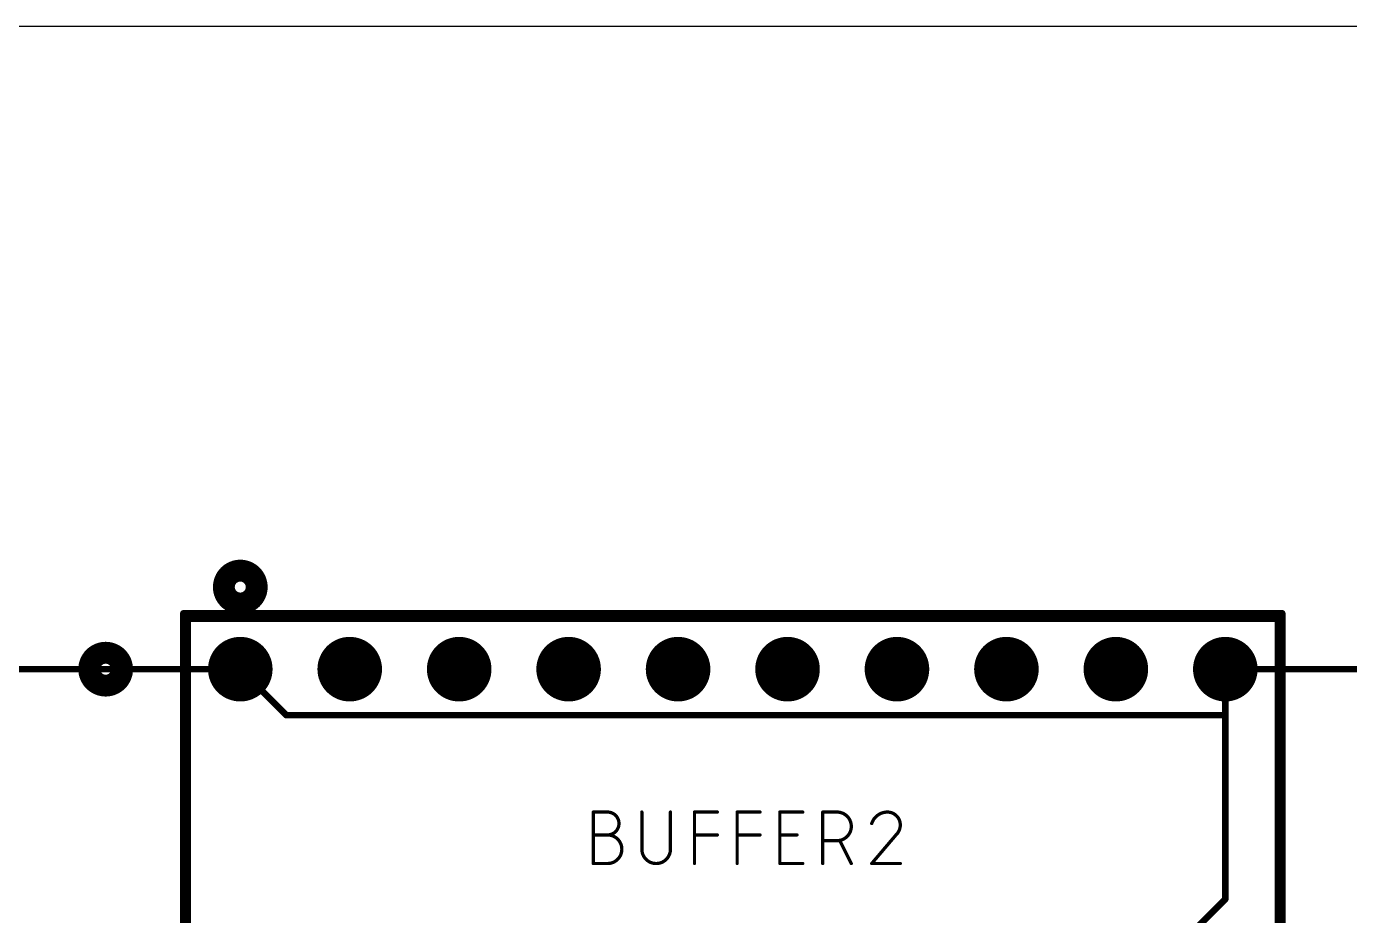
# Model space of a CAD drawing. Extents: x 0 to 5.05, y 0 to 4.04.
# Drawn here: x 1.755 to 2.963, y 3.225 to 4.037 of the extents above; entities that cross this region are included whole.
import ezdxf

# ---------------------------------------------------------------- set-up
doc = ezdxf.new("R2010")
doc.units = 0
for name, color, linetype in [('1', 12, 'CONTINUOUS'), ('17', 110, 'CONTINUOUS'), ('20', 31, 'CONTINUOUS'), ('21', 253, 'CONTINUOUS'), ('22', 253, 'CONTINUOUS'), ('23', 53, 'CONTINUOUS'), ('25', 253, 'CONTINUOUS'), ('51', 253, 'CONTINUOUS')]:
    doc.layers.add(name, color=color, linetype=linetype)

# ---------------------------------------------------------------- blocks, each defined once
blk = doc.blocks.new('ROUNDP')
at = {"const_width": 0.5}
blk.add_lwpolyline([(0, -0.25, 1), (0, 0.25, 1), (0, -0.25)], format="xyb", dxfattribs=at)

msp = doc.modelspace()

# ---------------------------------------------------------------- linework, layer by layer
at = {"layer": '1', "const_width": 0.006}
for points in [[(1.55, 3.45), (1.95, 3.45)], [(1.95, 3.45), (1.992, 3.408)], [(2.85, 3.408), (2.85, 3.45)], [(2.85, 3.45), (3.25, 3.45)], [(1.992, 3.408), (2.85, 3.408)], [(2.85, 3.24), (2.85, 3.408)], [(2.754, 3.144), (2.85, 3.24)]]:
    msp.add_lwpolyline(points, dxfattribs=at)
at = {"layer": '1', "const_width": 0.003}
for points in [[(1.951061, 3.451061, 1), (1.948939, 3.448939)], [(1.95, 3.4485, 1), (1.95, 3.4515)], [(2.8515, 3.45, 1), (2.8485, 3.45)], [(2.85, 3.4515, 1), (2.85, 3.4485)], [(1.992, 3.4095, 1), (1.992, 3.4065)], [(1.990939, 3.406939, 1), (1.993061, 3.409061)], [(2.8515, 3.408, 1), (2.8485, 3.408)], [(2.8485, 3.408, 1), (2.8515, 3.408)], [(2.85, 3.4065, 1), (2.85, 3.4095)], [(2.8485, 3.24, 1), (2.8515, 3.24)], [(2.851061, 3.238939, 1), (2.848939, 3.241061)]]:
    msp.add_lwpolyline(points, format="xyb", dxfattribs=at)
at = {"layer": '20'}
msp.add_line((5.049213, 4.037008), (0, 4.037008), dxfattribs=at)
at = {"layer": '21', "const_width": 0.006}
for points in [[(2.902, 3.501), (1.898, 3.501)], [(1.898, 3.501), (1.898, 3.091)], [(2.902, 3.091), (2.902, 3.501)]]:
    msp.add_lwpolyline(points, dxfattribs=at)
at = {"layer": '21'}
for points, const_width in [([(1.898, 3.5025, 1), (1.898, 3.4995)], 0.003), ([(1.8995, 3.501, 1), (1.8965, 3.501)], 0.003), ([(2.9035, 3.501, 1), (2.9005, 3.501)], 0.003), ([(2.902, 3.4995, 1), (2.902, 3.5025)], 0.003), ([(1.842, 3.45, 1), (1.812, 3.45)], 0.02), ([(1.812, 3.45, 1), (1.842, 3.45)], 0.02), ([(1.817, 3.45, 1), (1.807, 3.45)], 0.01), ([(1.847, 3.45, 1), (1.837, 3.45)], 0.01), ([(1.807, 3.45, 1), (1.817, 3.45)], 0.01), ([(1.837, 3.45, 1), (1.847, 3.45)], 0.01)]:
    msp.add_lwpolyline(points, format="xyb", dxfattribs=dict(at, const_width=const_width))
at = {"layer": '22'}
for points, const_width in [([(1.842, 3.45, 1), (1.812, 3.45)], 0.02), ([(1.812, 3.45, 1), (1.842, 3.45)], 0.02), ([(1.817, 3.45, 1), (1.807, 3.45)], 0.01), ([(1.847, 3.45, 1), (1.837, 3.45)], 0.01), ([(1.807, 3.45, 1), (1.817, 3.45)], 0.01), ([(1.837, 3.45, 1), (1.847, 3.45)], 0.01)]:
    msp.add_lwpolyline(points, format="xyb", dxfattribs=dict(at, const_width=const_width))
at = {"layer": '23'}
msp.add_point((1.95, 3.45), dxfattribs=at)
at = {"layer": '25', "const_width": 0.003}
for points in [[(2.2725, 3.2725), (2.2725, 3.3195)], [(2.2725, 3.3195), (2.285555, 3.3195)], [(2.316917, 3.3195), (2.316917, 3.285555)], [(2.343028, 3.285555), (2.343028, 3.3195)], [(2.364994, 3.2725), (2.364994, 3.3195)], [(2.364994, 3.3195), (2.385883, 3.3195)], [(2.403994, 3.2725), (2.403994, 3.3195)], [(2.403994, 3.3195), (2.424883, 3.3195)], [(2.442994, 3.2725), (2.442994, 3.3195)], [(2.442994, 3.3195), (2.463883, 3.3195)], [(2.48217, 3.2725), (2.48217, 3.3195)], [(2.48217, 3.3195), (2.495225, 3.3195)], [(2.2725, 3.298611), (2.285555, 3.298611)], [(2.364994, 3.298611), (2.385883, 3.298611)], [(2.403994, 3.298611), (2.424883, 3.298611)], [(2.442994, 3.298611), (2.458661, 3.298611)], [(2.495225, 3.293389), (2.48217, 3.293389)], [(2.508281, 3.2725), (2.497836, 3.293389)], [(2.54911, 3.298611), (2.526916, 3.2725)], [(2.285555, 3.2725), (2.2725, 3.2725)], [(2.463883, 3.2725), (2.442994, 3.2725)], [(2.526916, 3.2725), (2.553027, 3.2725)]]:
    msp.add_lwpolyline(points, dxfattribs=at)
at = {"layer": '25'}
for points, const_width in [([(2.27325, 3.3195, 1), (2.27175, 3.3195)], 0.0015), ([(2.2725, 3.32025, 1), (2.2725, 3.31875)], 0.0015), ([(2.285555, 3.298611, 1), (2.285555, 3.3195)], 0.003), ([(2.285555, 3.32025, 1), (2.285555, 3.31875)], 0.0015), ([(2.285555, 3.31875, 1), (2.285555, 3.32025)], 0.0015), ([(2.317667, 3.3195, 1), (2.316167, 3.3195)], 0.0015), ([(2.343778, 3.3195, 1), (2.342278, 3.3195)], 0.0015), ([(2.365744, 3.3195, 1), (2.364244, 3.3195)], 0.0015), ([(2.364994, 3.32025, 1), (2.364994, 3.31875)], 0.0015), ([(2.385883, 3.31875, 1), (2.385883, 3.32025)], 0.0015), ([(2.404744, 3.3195, 1), (2.403244, 3.3195)], 0.0015), ([(2.403994, 3.32025, 1), (2.403994, 3.31875)], 0.0015), ([(2.424883, 3.31875, 1), (2.424883, 3.32025)], 0.0015), ([(2.443744, 3.3195, 1), (2.442244, 3.3195)], 0.0015), ([(2.442994, 3.32025, 1), (2.442994, 3.31875)], 0.0015), ([(2.463883, 3.31875, 1), (2.463883, 3.32025)], 0.0015), ([(2.48292, 3.3195, 1), (2.48142, 3.3195)], 0.0015), ([(2.48217, 3.32025, 1), (2.48217, 3.31875)], 0.0015), ([(2.495225, 3.293389, 1), (2.495225, 3.3195)], 0.003), ([(2.495225, 3.32025, 1), (2.495225, 3.31875)], 0.0015), ([(2.495225, 3.31875, 1), (2.495225, 3.32025)], 0.0015), ([(2.541277, 3.3195, 0.325183), (2.526916, 3.309055)], 0.003), ([(2.553027, 3.30775, 0.414214), (2.541277, 3.3195)], 0.003), ([(2.541277, 3.32025, 1), (2.541277, 3.31875)], 0.0015), ([(2.541277, 3.31875, 1), (2.541277, 3.32025)], 0.0015), ([(2.526202, 3.309287, 1), (2.527629, 3.308824)], 0.0015), ([(2.54911, 3.298611, 0.205256), (2.553027, 3.30775)], 0.003), ([(2.553777, 3.30775, 1), (2.552277, 3.30775)], 0.0015), ([(2.552277, 3.30775, 1), (2.553777, 3.30775)], 0.0015), ([(2.2725, 3.299361, 1), (2.2725, 3.297861)], 0.0015), ([(2.285555, 3.2725, 1), (2.285555, 3.298611)], 0.003), ([(2.285555, 3.299361, 1), (2.285555, 3.297861)], 0.0015), ([(2.285555, 3.299361, 1), (2.285555, 3.297861)], 0.0015), ([(2.285555, 3.297861, 1), (2.285555, 3.299361)], 0.0015), ([(2.364994, 3.299361, 1), (2.364994, 3.297861)], 0.0015), ([(2.385883, 3.297861, 1), (2.385883, 3.299361)], 0.0015), ([(2.403994, 3.299361, 1), (2.403994, 3.297861)], 0.0015), ([(2.424883, 3.297861, 1), (2.424883, 3.299361)], 0.0015), ([(2.442994, 3.299361, 1), (2.442994, 3.297861)], 0.0015), ([(2.458661, 3.297861, 1), (2.458661, 3.299361)], 0.0015), ([(2.48217, 3.294139, 1), (2.48217, 3.292639)], 0.0015), ([(2.495225, 3.294139, 1), (2.495225, 3.292639)], 0.0015), ([(2.495225, 3.292639, 1), (2.495225, 3.294139)], 0.0015), ([(2.498507, 3.293724, 1), (2.497165, 3.293053)], 0.0015), ([(2.548593, 3.299154, 1), (2.549628, 3.298068)], 0.0015), ([(2.549682, 3.298125, 1), (2.548539, 3.299097)], 0.0015), ([(2.316917, 3.285555, 1), (2.343028, 3.285555)], 0.003), ([(2.317667, 3.285555, 1), (2.316167, 3.285555)], 0.0015), ([(2.316167, 3.285555, 1), (2.317667, 3.285555)], 0.0015), ([(2.343778, 3.285555, 1), (2.342278, 3.285555)], 0.0015), ([(2.342278, 3.285555, 1), (2.343778, 3.285555)], 0.0015), ([(2.2725, 3.27325, 1), (2.2725, 3.27175)], 0.0015), ([(2.27175, 3.2725, 1), (2.27325, 3.2725)], 0.0015), ([(2.285555, 3.27325, 1), (2.285555, 3.27175)], 0.0015), ([(2.285555, 3.27175, 1), (2.285555, 3.27325)], 0.0015), ([(2.364244, 3.2725, 1), (2.365744, 3.2725)], 0.0015), ([(2.403244, 3.2725, 1), (2.404744, 3.2725)], 0.0015), ([(2.442994, 3.27325, 1), (2.442994, 3.27175)], 0.0015), ([(2.442244, 3.2725, 1), (2.443744, 3.2725)], 0.0015), ([(2.463883, 3.27175, 1), (2.463883, 3.27325)], 0.0015), ([(2.48142, 3.2725, 1), (2.48292, 3.2725)], 0.0015), ([(2.50761, 3.272165, 1), (2.508952, 3.272835)], 0.0015), ([(2.526916, 3.27325, 1), (2.526916, 3.27175)], 0.0015), ([(2.526345, 3.272986, 1), (2.527487, 3.272014)], 0.0015), ([(2.553027, 3.27175, 1), (2.553027, 3.27325)], 0.0015)]:
    msp.add_lwpolyline(points, format="xyb", dxfattribs=dict(at, const_width=const_width))
at = {"layer": '51'}
for points, const_width in [([(1.965, 3.525, 1), (1.935, 3.525)], 0.02), ([(1.935, 3.525, 1), (1.965, 3.525)], 0.02), ([(1.94, 3.525, 1), (1.93, 3.525)], 0.01), ([(1.93, 3.525, 1), (1.94, 3.525)], 0.01), ([(1.97, 3.525, 1), (1.96, 3.525)], 0.01), ([(1.96, 3.525, 1), (1.97, 3.525)], 0.01), ([(1.902, 3.4975, 1), (1.902, 3.4945)], 0.003), ([(1.9035, 3.496, 1), (1.9005, 3.496)], 0.003), ([(2.8995, 3.496, 1), (2.8965, 3.496)], 0.003), ([(2.898, 3.4945, 1), (2.898, 3.4975)], 0.003)]:
    msp.add_lwpolyline(points, format="xyb", dxfattribs=dict(at, const_width=const_width))
at = {"layer": '51', "const_width": 0.006}
for points in [[(2.898, 3.496), (1.902, 3.496)], [(1.902, 3.496), (1.902, 3.096)], [(2.898, 3.096), (2.898, 3.496)]]:
    msp.add_lwpolyline(points, dxfattribs=at)

# ---------------------------------------------------------------- block references
at = {"layer": '17', "xscale": 0.059, "yscale": 0.059}
for p in [(1.95, 3.45), (1.95, 3.45), (2.05, 3.45), (2.05, 3.45), (2.15, 3.45), (2.15, 3.45), (2.25, 3.45), (2.25, 3.45), (2.35, 3.45), (2.35, 3.45), (2.45, 3.45), (2.45, 3.45), (2.55, 3.45), (2.55, 3.45), (2.65, 3.45), (2.65, 3.45), (2.75, 3.45), (2.75, 3.45), (2.85, 3.45), (2.85, 3.45)]:
    msp.add_blockref('ROUNDP', p, dxfattribs=at)

doc.saveas('drawing.dxf')
